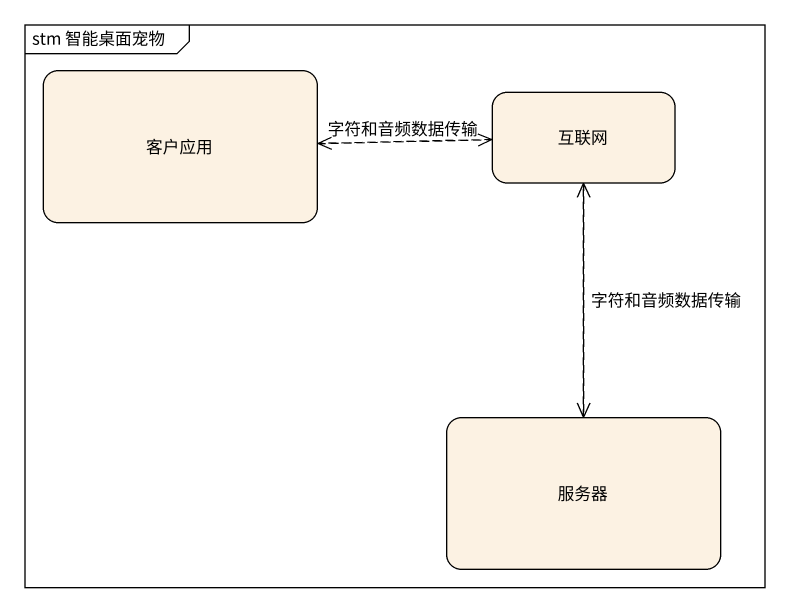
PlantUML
@startuml
mainframe stm 智能桌面宠物
hide empty description
state 客户应用
state 互联网
state 服务器
客户应用 -right[dashed]-> 互联网
互联网 -left[dashed]-> 客户应用 : 字符和音频数据传输
互联网 -[dashed]-> 服务器
服务器 -up[dashed]-> 互联网 : 字符和音频数据传输
@enduml
